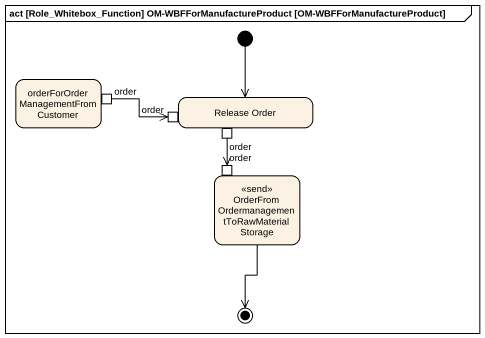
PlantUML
@startuml
mainframe act [Role_Whitebox_Function] OM-WBFForManufactureProduct [OM-WBFForManufactureProduct]
hide empty description
state "orderForOrderManagementFromCustomer" as orderForOrderManagementFromC {
  state order <<outputPin>>
}
state "Release Order" as Release_Order {
  state "order" as order_2 <<inputPin>>
  state "order" as order_3 <<outputPin>>
}
state "OrderFromOrdermanagementToRawMaterialStorage" as OrderFromOrdermanagementToRa <<send>> {
  state "order" as order_4 <<inputPin>>
}
[*] --> Release_Order
order -right-> order_2
order_3 --> order_4
OrderFromOrdermanagementToRa --> [*]
@enduml
